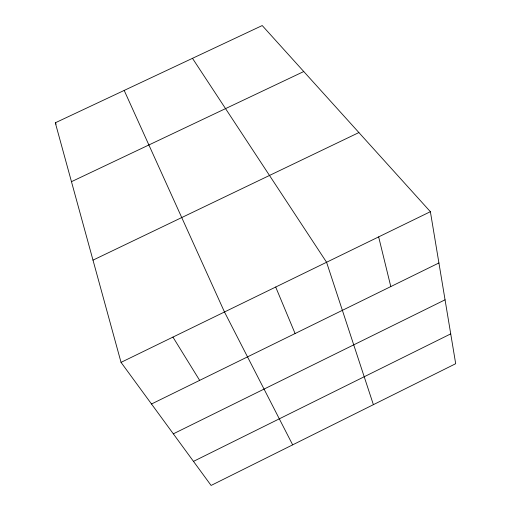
<?xml version="1.0" encoding="UTF-8"?>
<svg xmlns="http://www.w3.org/2000/svg" width="511" height="511" viewBox="0 0 511 511"><rect width="100%" height="100%" fill="white"/><g stroke="black" fill="none" stroke-linecap="round" stroke-linejoin="round"><path stroke-width="0.77" d="M193.477 461.376L450.728 333.875M173.331 433.833L445.055 299.81M151.499 403.997L438.917 262.967M121.043 362.369L430.383 211.695L262.22 25.55L55.309 122.793L121.043 362.369L211.094 485.45L455.691 363.704L430.383 211.695M92.996 260.137L358.894 132.566M71.463 181.68L303.758 71.534M192.475 58.324L326.574 262.258L373.388 404.674M172.935 337.094L199.654 380.363M55.309 122.793L56.127 124.16M292.662 444.851L224.482 311.985L124.192 90.421M275.697 287.041L295.096 333.536M378.651 236.887L390.8 286.575"/></g></svg>
